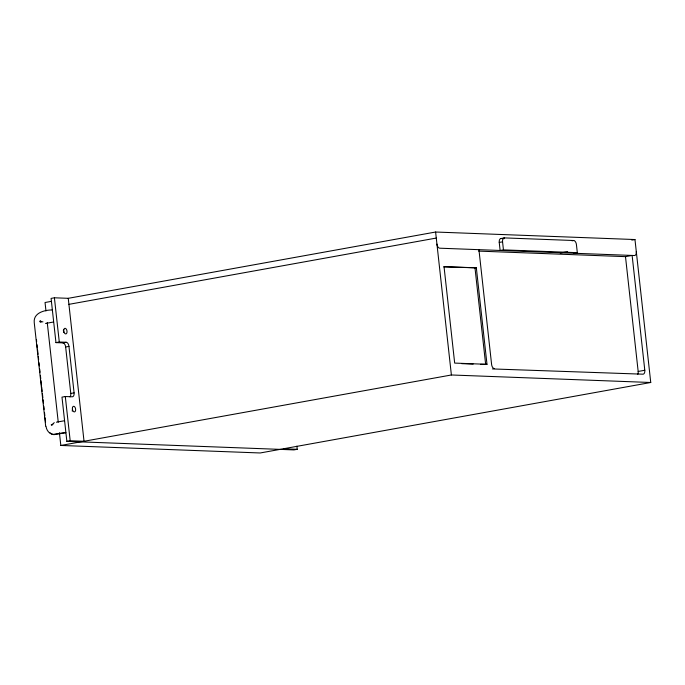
<?xml version="1.0" encoding="UTF-8"?>
<svg xmlns="http://www.w3.org/2000/svg" width="685" height="685" viewBox="0 0 685 685"><rect width="100%" height="100%" fill="white"/><g stroke="black" fill="none" stroke-linecap="round" stroke-linejoin="round"><path stroke-width="1.03" d="M52.771 424.083L51.889 425.368A0.993 0.813 -87.8 0 1 51.238 424.777L52.762 424.298L54.209 422.602M59.415 432.749L60.819 445.455L260.18 452.973L650.75 382.495L634.969 239.544L435.609 232.027L68.252 298.317L54.406 297.795L51.084 298.395L55.964 342.611L62.892 342.877L66.214 342.277A4.067 2.269 79.8 0 1 68.962 346.387L74.091 392.856A4.067 2.269 79.8 0 1 72.225 396.786L65.306 396.529L61.984 397.129L66.865 441.346L293.933 449.899L297.247 449.3L296.896 446.14M51.324 301.374L45.039 302.505L45.972 310.981M68.92 304.345L436.268 238.063M52.163 309.962C44.593 309.937 33.077 312.848 34.25 322.712L45.672 426.156M577.318 252.662L503.441 249.879L500.127 250.47L499.237 242.43A4.067 2.269 79.8 0 1 501.103 238.5L504.417 237.9L573.679 240.512A4.067 2.269 79.8 0 1 576.428 244.622L577.318 252.662L573.996 253.262M45.527 323.457L53.49 322.018M499.237 242.43L502.559 241.839A4.067 2.269 79.8 0 1 504.417 237.9M572.018 240.812L573.679 240.512M55.964 342.611L59.287 342.012L66.214 342.277M443.734 266.893L476.34 267.835L486.992 364.317L480.45 364.36M560.236 253.03L567.6 251.695M631.81 240.11L634.969 239.544M62.892 342.877A4.067 2.269 79.8 0 1 65.649 346.978L68.962 346.387M478.687 251.112L625.491 256.644L632.127 255.445L644.799 370.26A4.067 2.269 79.8 0 1 642.941 374.19L492.464 368.932M70.007 396.889A4.067 2.269 79.8 0 0 70.778 393.455L74.091 392.856M56.427 422.191L64.39 420.753M65.803 432.398L53.036 434.401A10.01 8.237 -87.8 0 1 46.494 428.45L46.015 426.31M65.726 432.809L53.91 434.65A10.215 8.408 -87.8 0 1 49.885 432.706M66.865 441.346L70.187 440.746L84.032 441.268L68.252 298.317M60.819 445.455L451.389 374.978L650.75 382.495M637.803 374.275A4.067 2.269 79.8 0 0 638.172 371.458L644.799 370.26M42.949 321.847L39.841 321.522A0.993 0.813 -87.8 0 1 40.338 320.726L41.494 321.899M501.103 238.5L504.297 238.62M476.34 267.835L444.026 266.619L454.677 363.093L486.992 364.317M461.69 363.649L473.155 364.077M283.402 448.778L297.247 449.3M625.491 256.644L638.172 371.458M502.559 241.839L503.441 249.879M478.935 249.674L491.607 364.488A4.067 2.269 79.8 0 0 494.364 368.59M475.013 268.075L485.665 364.548M435.609 232.027L451.389 374.978M65.649 346.978L70.778 393.455M54.406 297.795L59.287 342.012M65.306 396.529L70.187 440.746M47.256 322.626L58.251 422.166M36.425 339.435L36.656 341.558M37.007 344.735L37.358 347.911M37.598 350.035L38.06 354.273M38.3 356.388L38.651 359.565M38.994 362.742L39.345 365.927M39.696 369.104L40.047 372.28M40.398 375.457L40.749 378.634M40.989 380.757L41.451 384.996M41.691 387.111L42.153 391.349M42.393 393.473L42.855 397.711M43.095 399.826L43.446 403.003M43.797 406.179L44.148 409.365M44.499 412.541L44.842 415.718M45.082 417.833L45.544 422.071M436.936 244.091A4.067 2.269 79.8 0 0 439.693 248.193L634.438 255.531A4.067 2.269 79.8 0 0 636.296 251.6M72.302 409.767A2.843 1.593 79.8 0 1 72.242 411.163M63.32 330.358A2.843 1.593 79.8 0 1 63.714 332.499M40.329 322.344A4.067 3.348 -87.8 0 1 40.329 321.282M72.447 407.643A2.843 1.593 79.8 0 0 74.314 411.916A2.843 1.593 79.8 0 0 75.247 407.746A2.843 1.593 79.8 0 0 72.447 407.643M63.833 329.656A2.843 1.593 79.8 0 0 65.7 333.929A2.843 1.593 79.8 0 0 66.633 329.759A2.843 1.593 79.8 0 0 63.833 329.656"/></g></svg>
